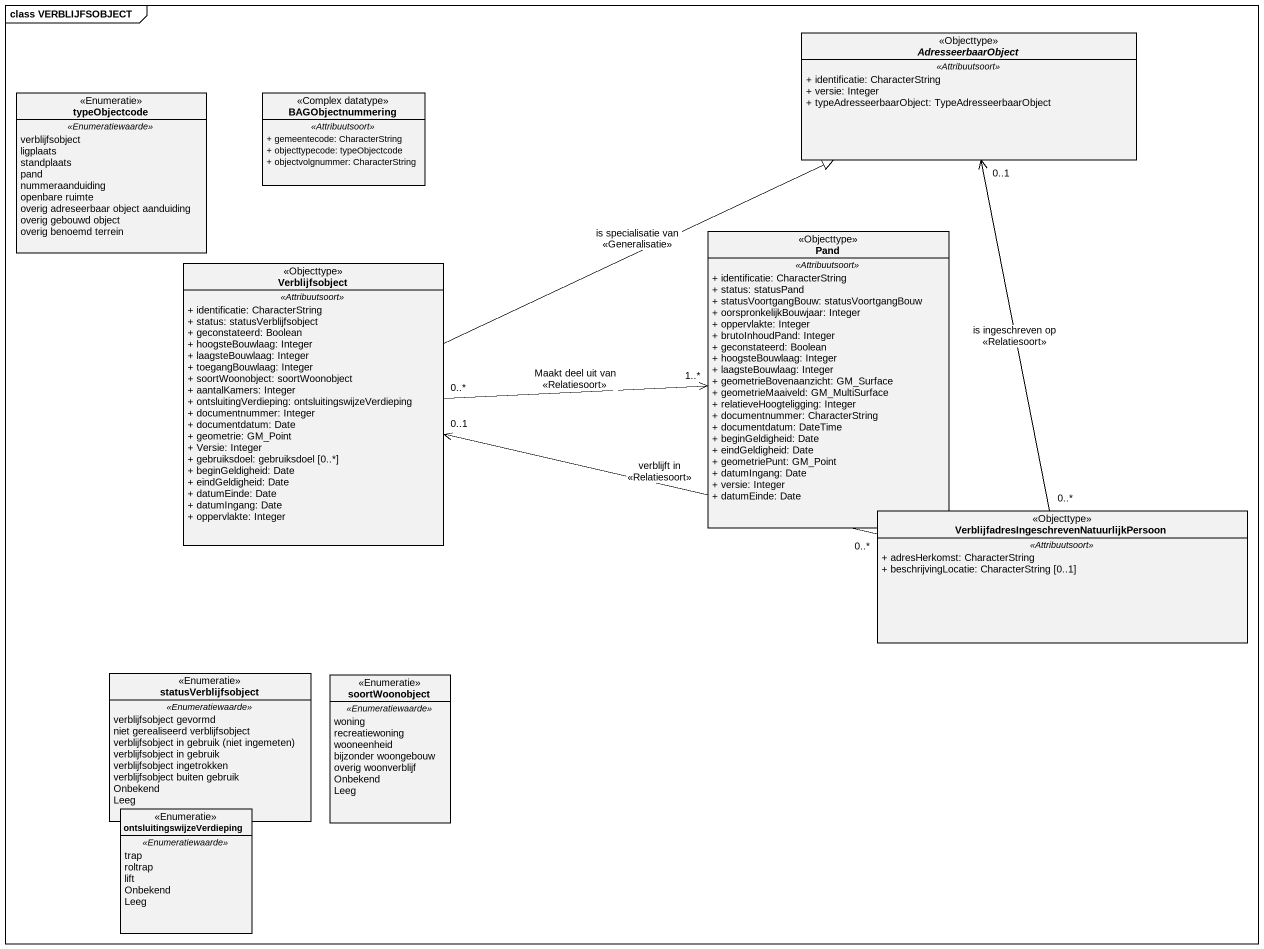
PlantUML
@startuml
mainframe class VERBLIJFSOBJECT
hide circle
hide empty members
skinparam classAttributeIconSize 0
abstract class AdresseerbaarObject <<Objecttype>> {
  .. <<Attribuutsoort>> ..
  + identificatie: CharacterString
  + versie: Integer
  + typeAdresseerbaarObject: TypeAdresseerbaarObject
}
enum typeObjectcode <<Enumeratie>> {
  .. <<Enumeratiewaarde>> ..
  verblijfsobject
  ligplaats
  standplaats
  pand
  nummeraanduiding
  openbare ruimte
  overig adreseerbaar object aanduiding
  overig gebouwd object
  overig benoemd terrein
}
class BAGObjectnummering <<Complex datatype>> {
  .. <<Attribuutsoort>> ..
  + gemeentecode: CharacterString
  + objecttypecode: typeObjectcode
  + objectvolgnummer: CharacterString
}
class Pand <<Objecttype>> {
  .. <<Attribuutsoort>> ..
  + identificatie: CharacterString
  + status: statusPand
  + statusVoortgangBouw: statusVoortgangBouw
  + oorspronkelijkBouwjaar: Integer
  + oppervlakte: Integer
  + brutoInhoudPand: Integer
  + geconstateerd: Boolean
  + hoogsteBouwlaag: Integer
  + laagsteBouwlaag: Integer
  + geometrieBovenaanzicht: GM_Surface
  + geometrieMaaiveld: GM_MultiSurface
  + relatieveHoogteligging: Integer
  + documentnummer: CharacterString
  + documentdatum: DateTime
  + beginGeldigheid: Date
  + eindGeldigheid: Date
  + geometriePunt: GM_Point
  + datumIngang: Date
  + versie: Integer
  + datumEinde: Date
}
class Verblijfsobject <<Objecttype>> {
  .. <<Attribuutsoort>> ..
  + identificatie: CharacterString
  + status: statusVerblijfsobject
  + geconstateerd: Boolean
  + hoogsteBouwlaag: Integer
  + laagsteBouwlaag: Integer
  + toegangBouwlaag: Integer
  + soortWoonobject: soortWoonobject
  + aantalKamers: Integer
  + ontsluitingVerdieping: ontsluitingswijzeVerdieping
  + documentnummer: Integer
  + documentdatum: Date
  + geometrie: GM_Point
  + Versie: Integer
  + gebruiksdoel: gebruiksdoel [0..*]
  + beginGeldigheid: Date
  + eindGeldigheid: Date
  + datumEinde: Date
  + datumIngang: Date
  + oppervlakte: Integer
}
class "VerblijfadresIngeschrevenNatuurlijkPersoon" as VerblijfadresIngeschrevenNat <<Objecttype>> {
  .. <<Attribuutsoort>> ..
  + adresHerkomst: CharacterString
  + beschrijvingLocatie: CharacterString [0..1]
}
enum statusVerblijfsobject <<Enumeratie>> {
  .. <<Enumeratiewaarde>> ..
  verblijfsobject gevormd
  niet gerealiseerd verblijfsobject
  {field} verblijfsobject in gebruik (niet ingemeten)
  verblijfsobject in gebruik
  verblijfsobject ingetrokken
  verblijfsobject buiten gebruik
  Onbekend
  Leeg
}
enum soortWoonobject <<Enumeratie>> {
  .. <<Enumeratiewaarde>> ..
  woning
  recreatiewoning
  wooneenheid
  bijzonder woongebouw
  overig woonverblijf
  Onbekend
  Leeg
}
enum ontsluitingswijzeVerdieping <<Enumeratie>> {
  .. <<Enumeratiewaarde>> ..
  trap
  roltrap
  lift
  Onbekend
  Leeg
}
Verblijfsobject -right-|> AdresseerbaarObject : is specialisatie van\n<<Generalisatie>>
Verblijfsobject "0..*" -right-> "1..*" Pand : Maakt deel uit van\n<<Relatiesoort>>
VerblijfadresIngeschrevenNat "0..*" -up-> "0..1" AdresseerbaarObject : is ingeschreven op\n<<Relatiesoort>>
VerblijfadresIngeschrevenNat "0..*" -left-> "0..1" Verblijfsobject : verblijft in\n<<Relatiesoort>>
@enduml
